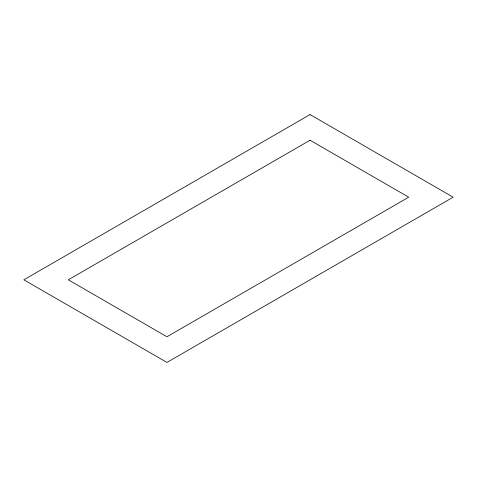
<?xml version="1.0" encoding="UTF-8"?>
<svg xmlns="http://www.w3.org/2000/svg" width="477" height="477" viewBox="0 0 477 477"><rect width="100%" height="100%" fill="white"/><g stroke="black" fill="none" stroke-linecap="round" stroke-linejoin="round"><path stroke-width="0.72" d="M310.05 114.575L23.85 279.808L166.95 362.425L453.15 197.192L310.05 114.575M310.05 140.238L68.306 279.808L166.95 336.762L408.694 197.192L310.05 140.238"/></g></svg>
